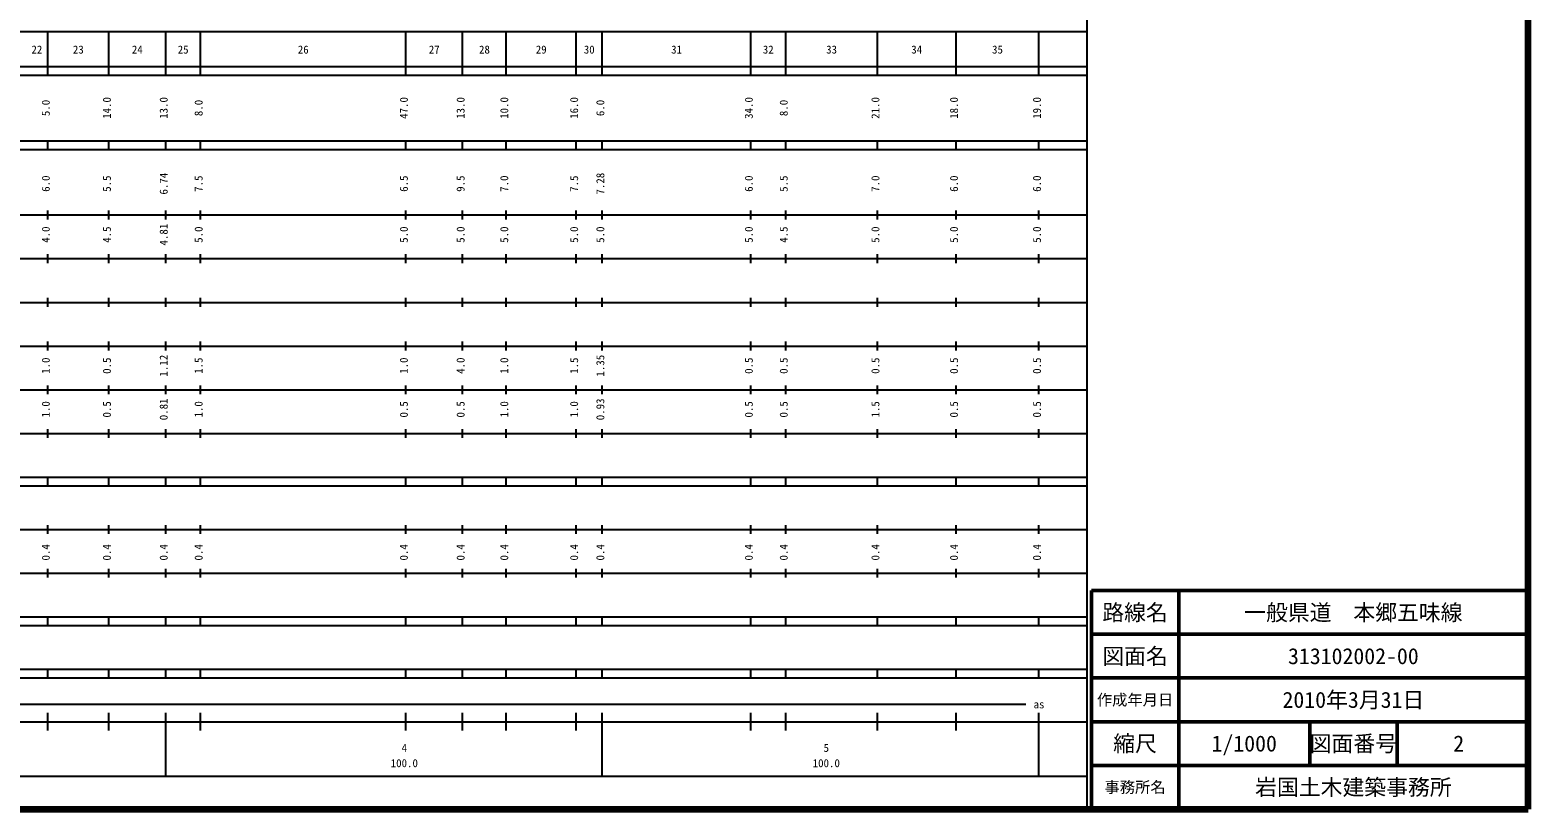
# Model space of a CAD drawing. Units: millimetres on the paper, enlarged 1000 times. Extents: x 40000 to 680000, y 20000 to 380000.
# Drawn here: x 336919 to 680000, y 20000 to 198357 of the extents above; entities that cross this region are included whole.
import ezdxf
from ezdxf.enums import TextEntityAlignment as Align

# ---------------------------------------------------------------- set-up
doc = ezdxf.new("R2010")
doc.units = ezdxf.units.MM
doc.header["$LTSCALE"] = 1000
for name, color, linetype, lineweight in [('M-TTL', 2, 'Continuous', 140), ('M-TTL-BAND', 7, 'Continuous', 25), ('M-TTL-FRAM', 2, 'Continuous', 50), ('M-TTL-LINE', 7, 'Continuous', 50)]:
    doc.layers.add(name, color=color, linetype=linetype, lineweight=lineweight)
doc.layers.add('M-TTL-TXT', color=7, linetype='Continuous')
doc.styles.add('ＭＳ ゴシック', font='')
doc.styles.get('ＭＳ ゴシック').set_extended_font_data('MS Gothic')

msp = doc.modelspace()

# ---------------------------------------------------------------- linework, layer by layer
at = {"layer": 'M-TTL'}
for p, q in [((680000, 20000), (680000, 380000)), ((40000, 20000), (680000, 20000))]:
    msp.add_line(p, q, dxfattribs=at)
at = {"layer": 'M-TTL-BAND'}
for p, q in [((579000, 20000), (579000, 370000)), ((68000, 198000), (579000, 198000)), ((341000, 188000), (341000, 198000)), ((355000, 188000), (355000, 198000)), ((368000, 188000), (368000, 198000)), ((376000, 188000), (376000, 198000)), ((423000, 188000), (423000, 198000)), ((436000, 188000), (436000, 198000)), ((446000, 188000), (446000, 198000)), ((462000, 188000), (462000, 198000)), ((468000, 188000), (468000, 198000)), ((502000, 188000), (502000, 198000)), ((510000, 188000), (510000, 198000)), ((531000, 188000), (531000, 198000)), ((549000, 188000), (549000, 198000)), ((568000, 188000), (568000, 198000)), ((40000, 190000), (579000, 190000)), ((40000, 188000), (579000, 188000)), ((40000, 173000), (579000, 173000)), ((341000, 171000), (341000, 173000)), ((355000, 171000), (355000, 173000)), ((368000, 171000), (368000, 173000)), ((376000, 171000), (376000, 173000)), ((423000, 171000), (423000, 173000)), ((436000, 171000), (436000, 173000)), ((446000, 171000), (446000, 173000)), ((462000, 171000), (462000, 173000)), ((468000, 171000), (468000, 173000)), ((502000, 171000), (502000, 173000)), ((510000, 171000), (510000, 173000)), ((531000, 171000), (531000, 173000)), ((549000, 171000), (549000, 173000)), ((568000, 171000), (568000, 173000)), ((40000, 171000), (579000, 171000)), ((40000, 156000), (579000, 156000)), ((341000, 155000), (341000, 157000)), ((355000, 155000), (355000, 157000)), ((368000, 155000), (368000, 157000)), ((376000, 155000), (376000, 157000)), ((423000, 155000), (423000, 157000)), ((436000, 155000), (436000, 157000)), ((446000, 155000), (446000, 157000)), ((462000, 155000), (462000, 157000)), ((468000, 155000), (468000, 157000)), ((502000, 155000), (502000, 157000)), ((510000, 155000), (510000, 157000)), ((531000, 155000), (531000, 157000)), ((549000, 155000), (549000, 157000)), ((568000, 155000), (568000, 157000)), ((46000, 146000), (579000, 146000)), ((341000, 145000), (341000, 147000)), ((355000, 145000), (355000, 147000)), ((368000, 145000), (368000, 147000)), ((376000, 145000), (376000, 147000)), ((423000, 145000), (423000, 147000)), ((436000, 145000), (436000, 147000)), ((446000, 145000), (446000, 147000)), ((462000, 145000), (462000, 147000)), ((468000, 145000), (468000, 147000)), ((502000, 145000), (502000, 147000)), ((510000, 145000), (510000, 147000)), ((531000, 145000), (531000, 147000)), ((549000, 145000), (549000, 147000)), ((568000, 145000), (568000, 147000)), ((52000, 136000), (579000, 136000)), ((341000, 135000), (341000, 137000)), ((355000, 135000), (355000, 137000)), ((368000, 135000), (368000, 137000)), ((376000, 135000), (376000, 137000)), ((423000, 135000), (423000, 137000)), ((436000, 135000), (436000, 137000)), ((446000, 135000), (446000, 137000)), ((462000, 135000), (462000, 137000)), ((468000, 135000), (468000, 137000)), ((502000, 135000), (502000, 137000)), ((510000, 135000), (510000, 137000)), ((531000, 135000), (531000, 137000)), ((549000, 135000), (549000, 137000)), ((568000, 135000), (568000, 137000)), ((341000, 125000), (341000, 127000)), ((355000, 125000), (355000, 127000)), ((368000, 125000), (368000, 127000)), ((376000, 125000), (376000, 127000)), ((423000, 125000), (423000, 127000)), ((436000, 125000), (436000, 127000)), ((446000, 125000), (446000, 127000)), ((462000, 125000), (462000, 127000)), ((468000, 125000), (468000, 127000)), ((502000, 125000), (502000, 127000)), ((510000, 125000), (510000, 127000)), ((531000, 125000), (531000, 127000)), ((549000, 125000), (549000, 127000)), ((568000, 125000), (568000, 127000)), ((46000, 126000), (579000, 126000)), ((341000, 115000), (341000, 117000)), ((355000, 115000), (355000, 117000)), ((368000, 115000), (368000, 117000)), ((376000, 115000), (376000, 117000)), ((423000, 115000), (423000, 117000)), ((436000, 115000), (436000, 117000)), ((446000, 115000), (446000, 117000)), ((462000, 115000), (462000, 117000)), ((468000, 115000), (468000, 117000)), ((502000, 115000), (502000, 117000)), ((510000, 115000), (510000, 117000)), ((531000, 115000), (531000, 117000)), ((549000, 115000), (549000, 117000)), ((568000, 115000), (568000, 117000)), ((52000, 116000), (579000, 116000)), ((341000, 105000), (341000, 107000)), ((355000, 105000), (355000, 107000)), ((368000, 105000), (368000, 107000)), ((376000, 105000), (376000, 107000)), ((423000, 105000), (423000, 107000)), ((436000, 105000), (436000, 107000)), ((446000, 105000), (446000, 107000)), ((462000, 105000), (462000, 107000)), ((468000, 105000), (468000, 107000)), ((502000, 105000), (502000, 107000)), ((510000, 105000), (510000, 107000)), ((531000, 105000), (531000, 107000)), ((549000, 105000), (549000, 107000)), ((568000, 105000), (568000, 107000)), ((46000, 106000), (579000, 106000)), ((40000, 96000), (579000, 96000)), ((40000, 94000), (579000, 94000)), ((341000, 94000), (341000, 96000)), ((355000, 94000), (355000, 96000)), ((368000, 94000), (368000, 96000)), ((376000, 94000), (376000, 96000)), ((423000, 94000), (423000, 96000)), ((436000, 94000), (436000, 96000)), ((446000, 94000), (446000, 96000)), ((462000, 94000), (462000, 96000)), ((468000, 94000), (468000, 96000)), ((502000, 94000), (502000, 96000)), ((510000, 94000), (510000, 96000)), ((531000, 94000), (531000, 96000)), ((549000, 94000), (549000, 96000)), ((568000, 94000), (568000, 96000)), ((49000, 84000), (579000, 84000)), ((341000, 83000), (341000, 85000)), ((355000, 83000), (355000, 85000)), ((368000, 83000), (368000, 85000)), ((376000, 83000), (376000, 85000)), ((423000, 83000), (423000, 85000)), ((436000, 83000), (436000, 85000)), ((446000, 83000), (446000, 85000)), ((462000, 83000), (462000, 85000)), ((468000, 83000), (468000, 85000)), ((502000, 83000), (502000, 85000)), ((510000, 83000), (510000, 85000)), ((531000, 83000), (531000, 85000)), ((549000, 83000), (549000, 85000)), ((568000, 83000), (568000, 85000)), ((40000, 74000), (579000, 74000)), ((341000, 73000), (341000, 75000)), ((355000, 73000), (355000, 75000)), ((368000, 73000), (368000, 75000)), ((376000, 73000), (376000, 75000)), ((423000, 73000), (423000, 75000)), ((436000, 73000), (436000, 75000)), ((446000, 73000), (446000, 75000)), ((462000, 73000), (462000, 75000)), ((468000, 73000), (468000, 75000)), ((502000, 73000), (502000, 75000)), ((510000, 73000), (510000, 75000)), ((531000, 73000), (531000, 75000)), ((549000, 73000), (549000, 75000)), ((568000, 73000), (568000, 75000)), ((40000, 64000), (579000, 64000)), ((40000, 62000), (579000, 62000)), ((341000, 62000), (341000, 64000)), ((355000, 62000), (355000, 64000)), ((368000, 62000), (368000, 64000)), ((376000, 62000), (376000, 64000)), ((423000, 62000), (423000, 64000)), ((436000, 62000), (436000, 64000)), ((446000, 62000), (446000, 64000)), ((462000, 62000), (462000, 64000)), ((468000, 62000), (468000, 64000)), ((502000, 62000), (502000, 64000)), ((510000, 62000), (510000, 64000)), ((531000, 62000), (531000, 64000)), ((549000, 62000), (549000, 64000)), ((568000, 62000), (568000, 64000)), ((40000, 52000), (579000, 52000)), ((341000, 50000), (341000, 52000)), ((355000, 50000), (355000, 52000)), ((368000, 50000), (368000, 52000)), ((376000, 50000), (376000, 52000)), ((423000, 50000), (423000, 52000)), ((436000, 50000), (436000, 52000)), ((446000, 50000), (446000, 52000)), ((462000, 50000), (462000, 52000)), ((468000, 50000), (468000, 52000)), ((502000, 50000), (502000, 52000)), ((510000, 50000), (510000, 52000)), ((531000, 50000), (531000, 52000)), ((549000, 50000), (549000, 52000)), ((568000, 50000), (568000, 52000)), ((40000, 50000), (579000, 50000)), ((71000, 44000), (565000, 44000)), ((341000, 38000), (341000, 42000)), ((355000, 38000), (355000, 42000)), ((368000, 27500), (368000, 42000)), ((376000, 38000), (376000, 42000)), ((423000, 38000), (423000, 42000)), ((436000, 38000), (436000, 42000)), ((446000, 38000), (446000, 42000)), ((462000, 38000), (462000, 42000)), ((468000, 27500), (468000, 42000)), ((502000, 38000), (502000, 42000)), ((510000, 38000), (510000, 42000)), ((531000, 38000), (531000, 42000)), ((549000, 38000), (549000, 42000)), ((568000, 27500), (568000, 42000)), ((40000, 40000), (579000, 40000)), ((68000, 27500), (579000, 27500))]:
    msp.add_line(p, q, dxfattribs=at)
at = {"layer": 'M-TTL-FRAM'}
for p, q in [((680000, 70000), (580000, 70000)), ((580000, 70000), (580000, 20000))]:
    msp.add_line(p, q, dxfattribs=at)
at = {"layer": 'M-TTL-LINE'}
for p, q in [((600000, 70000), (600000, 20000)), ((680000, 60000), (580000, 60000)), ((680000, 50000), (580000, 50000)), ((680000, 40000), (580000, 40000)), ((630000, 40000), (630000, 30000)), ((650000, 40000), (650000, 30000)), ((680000, 30000), (580000, 30000))]:
    msp.add_line(p, q, dxfattribs=at)

# ---------------------------------------------------------------- texts
at = {"layer": 'M-TTL-BAND', "style": 'ＭＳ ゴシック'}
for s, p in [('22', (338500, 192405)), ('23', (348000, 192405)), ('24', (361500, 192405)), ('25', (372000, 192405)), ('26', (399500, 192405)), ('27', (429500, 192405)), ('28', (441000, 192405)), ('29', (454000, 192405)), ('30', (465000, 192405)), ('31', (485000, 192405)), ('32', (506000, 192405)), ('33', (520500, 192405)), ('34', (540000, 192405)), ('35', (558500, 192405)), ('as', (568000, 42500)), ('4', (422653, 32523)), ('5', (519290, 32523)), ('100.0', (422653, 29033)), ('100.0', (519290, 29033))]:
    msp.add_text(s, height=1833, dxfattribs=at).set_placement(p, align=Align.BOTTOM_CENTER)
for s, p in [('5.0', (342000, 180500)), ('14.0', (356000, 180500)), ('13.0', (369000, 180500)), ('8.0', (377000, 180500)), ('47.0', (424000, 180500)), ('13.0', (437000, 180500)), ('10.0', (447000, 180500)), ('16.0', (463000, 180500)), ('6.0', (469000, 180500)), ('34.0', (503000, 180500)), ('8.0', (511000, 180500)), ('21.0', (532000, 180500)), ('18.0', (550000, 180500)), ('19.0', (569000, 180500)), ('6.0', (342000, 163174)), ('5.5', (356000, 163174)), ('6.74', (369000, 163174)), ('7.5', (377000, 163174)), ('6.5', (424000, 163174)), ('9.5', (437000, 163174)), ('7.0', (447000, 163174)), ('7.5', (463000, 163174)), ('7.28', (469000, 163174)), ('6.0', (503000, 163174)), ('5.5', (511000, 163174)), ('7.0', (532000, 163174)), ('6.0', (550000, 163174)), ('6.0', (569000, 163174)), ('4.0', (342000, 151500)), ('4.5', (356000, 151500)), ('4.81', (369000, 151500)), ('5.0', (377000, 151500)), ('5.0', (424000, 151500)), ('5.0', (437000, 151500)), ('5.0', (447000, 151500)), ('5.0', (463000, 151500)), ('5.0', (469000, 151500)), ('5.0', (503000, 151500)), ('4.5', (511000, 151500)), ('5.0', (532000, 151500)), ('5.0', (550000, 151500)), ('5.0', (569000, 151500)), ('1.12', (369000, 121500)), ('1.35', (469000, 121500)), ('1.0', (342000, 121500)), ('0.5', (356000, 121500)), ('1.5', (377000, 121500)), ('1.0', (424000, 121500)), ('4.0', (437000, 121500)), ('1.0', (447000, 121500)), ('1.5', (463000, 121500)), ('0.5', (503000, 121500)), ('0.5', (511000, 121500)), ('0.5', (532000, 121500)), ('0.5', (550000, 121500)), ('0.5', (569000, 121500)), ('1.0', (342000, 111500)), ('0.5', (356000, 111500)), ('0.81', (369000, 111500)), ('1.0', (377000, 111500)), ('0.5', (424000, 111500)), ('0.5', (437000, 111500)), ('1.0', (447000, 111500)), ('1.0', (463000, 111500)), ('0.93', (469000, 111500)), ('0.5', (503000, 111500)), ('0.5', (511000, 111500)), ('1.5', (532000, 111500)), ('0.5', (550000, 111500)), ('0.5', (569000, 111500)), ('0.4', (342000, 78764)), ('0.4', (356000, 78764)), ('0.4', (369000, 78764)), ('0.4', (377000, 78764)), ('0.4', (424000, 78764)), ('0.4', (437000, 78764)), ('0.4', (447000, 78764)), ('0.4', (463000, 78764)), ('0.4', (469000, 78764)), ('0.4', (503000, 78764)), ('0.4', (511000, 78764)), ('0.4', (532000, 78764)), ('0.4', (550000, 78764)), ('0.4', (569000, 78764))]:
    msp.add_text(s, height=1833, rotation=90, dxfattribs=at).set_placement(p, align=Align.BOTTOM_CENTER)
at = {"layer": 'M-TTL-TXT', "style": 'ＭＳ ゴシック'}
for s, height, p in [('路線名', 3666, (590000, 65000)), ('路線名', 3666, (590000, 65000)), ('一般県道\u3000本郷五味線', 3666, (640000, 65000)), ('図面名', 3666, (590000, 55000)), ('図面名', 3666, (590000, 55000)), ('313102002-00', 3666, (640000, 55000)), ('作成年月日', 2566, (590000, 45000)), ('作成年月日', 2566, (590000, 45000)), ('2010年3月31日', 3666, (640000, 45000)), ('縮尺', 3666, (590000, 35000)), ('縮尺', 3666, (590000, 35000)), ('1/1000', 3666, (615000, 35000)), ('図面番号', 3666, (640000, 35000)), ('図面番号', 3666, (640000, 35000)), ('2', 3666, (664125, 35000)), ('事務所名', 2566, (590000, 25000)), ('事務所名', 2566, (590000, 25000)), ('岩国土木建築事務所', 3666, (640000, 25000))]:
    msp.add_text(s, height=height, dxfattribs=at).set_placement(p, align=Align.MIDDLE_CENTER)

doc.saveas('drawing.dxf')
